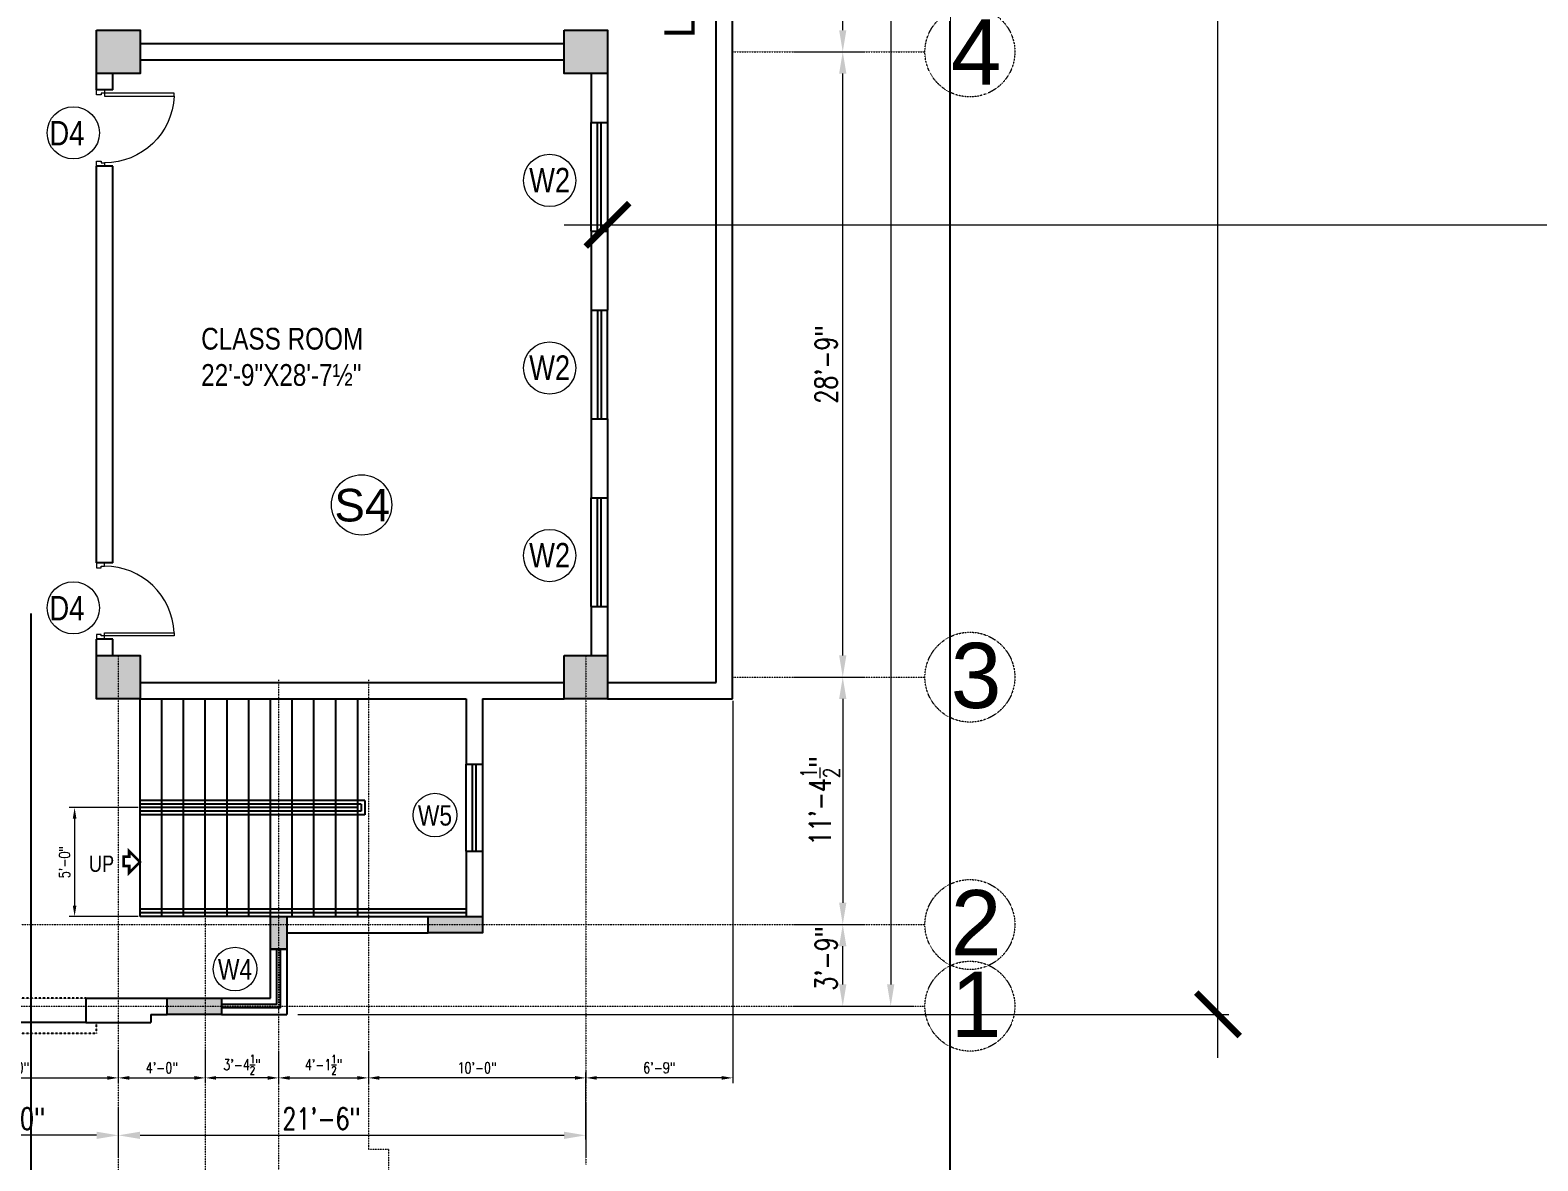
# Model space of a CAD drawing. Header units: inches. Extents: x -110725 to 51121, y 8404 to 44825.
# Drawn here: x -34824 to -33992, y 21757 to 22380 of the extents above; entities that cross this region are included whole.
import ezdxf

# ---------------------------------------------------------------- set-up
doc = ezdxf.new("R2010")
doc.units = ezdxf.units.IN
doc.header["$LTSCALE"] = 0.1
doc.header["$MEASUREMENT"] = 0
doc.linetypes.add('CENTER', pattern=[2, 1.25, -0.25, 0.25, -0.25])
doc.linetypes.add('DASHED', pattern=[0.75, 0.5, -0.25])
doc.layers.get('0').update_dxf_attribs({"color": 1, "lineweight": 0})
doc.layers.get('Defpoints').update_dxf_attribs({"lineweight": 0})
for name, color, linetype, lineweight in [('CAR', 4, 'Continuous', 0), ('dim', 252, 'Continuous', 0), ('DOOR', 32, 'Continuous', 0), ('GRID', 8, 'CENTER', 0), ('TEXT', 3, 'Continuous', 0), ('WALL', 7, 'Continuous', 0)]:
    doc.layers.add(name, color=color, linetype=linetype, lineweight=lineweight)
for name, color, linetype in [('COL', 6, 'Continuous'), ('Column Hatch', 7, 'Continuous'), ('GF', 1, 'Continuous'), ('GFW', 5, 'Continuous'), ('GREEN BELT', 80, 'Continuous')]:
    doc.layers.add(name, color=color, linetype=linetype)
doc.styles.add('ATIF', font='arial.ttf')
doc.styles.add('EHSAN', font='arial.ttf', dxfattribs={"height": 54})
doc.styles.add('ROMANS', font='arial.ttf', dxfattribs={"width": 0.8, "height": 15})
doc.styles.add('WORKING', font='romans.shx', dxfattribs={"width": 0.75})
doc.dimstyles.new('1-8', dxfattribs={"dimtxt": 6, "dimasz": 6, "dimexe": 3, "dimexo": 1, "dimgap": 2, "dimtad": 1, "dimdec": 1, "dimzin": 3, "dimdsep": 46, "dimlunit": 4, "dimtxsty": 'WORKING', "dimcen": 2, "dimdle": 3, "dimadec": 0, "dimazin": 0, "dimtfac": 0.75, "dimtdec": 1, "dimtofl": 0, "dimtmove": 1, "dimatfit": 0, "dimfxl": 4, "dimtolj": 1, "dimtzin": 0, "dimlwd": -1, "dimlwe": -1, "dimarcsym": 1})
doc.dimstyles.new('DIM1', dxfattribs={"dimtxt": 54, "dimasz": 6, "dimexe": 6, "dimexo": 3, "dimgap": 1, "dimtad": 0, "dimzin": 0, "dimdsep": 46, "dimlunit": 4, "dimtxsty": 'EHSAN', "dimblk": 'ARCHTICK', "dimcen": 3, "dimdle": 6, "dimclrd": 4, "dimclre": 4, "dimclrt": 6, "dimadec": 0, "dimazin": 0, "dimtfac": 1, "dimtofl": 0, "dimtmove": 1, "dimatfit": 3, "dimldrblk": 'ARCHTICK', "dimfxl": 4, "dimtolj": 1, "dimtzin": 3, "dimlwd": -1, "dimlwe": -1, "dimarcsym": 0})

# ---------------------------------------------------------------- blocks, each defined once
blk = doc.blocks.new('_ArchTick')
at = {"color": 0, "linetype": 'ByBlock', "const_width": 0.15}
blk.add_lwpolyline([(-0.5, -0.5), (0.5, 0.5)], dxfattribs=at)
blk = doc.blocks.new('*D57')
at = {"layer": 'Defpoints', "color": 0, "transparency": 16777216}
for p in [(-34655.55, 23722.96), (-34168.64, 23722.96), (-34679.55, 21837.42)]:
    blk.add_point(p, dxfattribs=at)
at = {"layer": 'dim', "color": 4, "transparency": 16777216}
for p, q in [((-34168.64, 23746.96), (-34168.64, 22912.07)), ((-34652.55, 23722.96), (-34162.64, 23722.96)), ((-34168.64, 21813.42), (-34168.64, 22648.32)), ((-34676.55, 21837.42), (-34162.64, 21837.42))]:
    blk.add_line(p, q, dxfattribs=at)
at = {"layer": 'dim', "color": 4, "transparency": 16777216, "xscale": 24, "yscale": 24, "zscale": 24}
for p, rotation in [((-34168.64, 23722.96), 90), ((-34168.64, 21837.42), 270)]:
    blk.add_blockref('_ArchTick', p, dxfattribs=dict(at, rotation=rotation))
at = {"layer": 'dim', "color": 6, "transparency": 16777216, "insert": (-34168.64, 22780.19), "char_height": 54, "attachment_point": 5, "rotation": 90, "style": 'EHSAN'}
blk.add_mtext('\\A1;157\'-1{\\H1.000000x;\\S1/2;}"', dxfattribs=at)
blk = doc.blocks.new('*D1820')
at = {"layer": 'Defpoints', "color": 0, "transparency": 16777216}
for p in [(-34505.55, 22309.46), (-32258.6, 22309.25), (-34505.55, 22273.07)]:
    blk.add_point(p, dxfattribs=at)
at = {"layer": 'dim', "color": 4, "transparency": 16777216}
for p, q in [((-34505.55, 22306.46), (-34505.55, 22267.07)), ((-32258.6, 22306.25), (-32258.6, 22267.07)), ((-34529.55, 22273.07), (-33494.26, 22273.07)), ((-32234.6, 22273.07), (-33269.89, 22273.07))]:
    blk.add_line(p, q, dxfattribs=at)
at = {"layer": 'dim', "color": 4, "transparency": 16777216, "xscale": 24, "yscale": 24, "zscale": 24, "rotation": 180}
blk.add_blockref('_ArchTick', (-34505.55, 22273.07), dxfattribs=at)
at = {"layer": 'dim', "color": 4, "transparency": 16777216, "xscale": 24, "yscale": 24, "zscale": 24}
blk.add_blockref('_ArchTick', (-32258.6, 22273.07), dxfattribs=at)
at = {"layer": 'dim', "color": 6, "transparency": 16777216, "insert": (-33382.08, 22273.07), "char_height": 54, "attachment_point": 5, "style": 'EHSAN'}
blk.add_mtext('\\A1;187\'-3"', dxfattribs=at)
blk = doc.blocks.new('*D2970')
at = {"layer": 'Defpoints', "color": 0, "transparency": 16777216}
for p in [(-34414.83, 22368.46), (-34375.74, 22368.46), (-34414.83, 22023.46)]:
    blk.add_point(p, dxfattribs=at)
at = {"layer": 'dim', "color": 0, "transparency": 16777216}
for p, q in [((-34402.83, 22368.46), (-34363.74, 22368.46)), ((-34375.74, 22035.46), (-34375.74, 22356.46)), ((-34402.83, 22023.46), (-34363.74, 22023.46))]:
    blk.add_line(p, q, dxfattribs=at)
for points in [[(-34377.74, 22356.46), (-34373.74, 22356.46), (-34375.74, 22368.46)], [(-34377.74, 22035.46), (-34373.74, 22035.46), (-34375.74, 22023.46)]]:
    blk.add_solid(points, dxfattribs=at)
at = {"layer": 'dim', "color": 0, "transparency": 16777216, "insert": (-34384.89, 22195.96), "char_height": 12, "attachment_point": 5, "rotation": 90, "style": 'WORKING'}
blk.add_mtext('\\A1;28\'-9"', dxfattribs=at)
blk = doc.blocks.new('*D2971')
at = {"layer": 'Defpoints', "color": 0, "transparency": 16777216}
for p in [(-34409.18, 22713.46), (-34375.74, 22713.46), (-34414.83, 22368.46)]:
    blk.add_point(p, dxfattribs=at)
at = {"layer": 'dim', "color": 0, "transparency": 16777216}
for p, q in [((-34397.18, 22713.46), (-34363.74, 22713.46)), ((-34375.74, 22380.46), (-34375.74, 22701.46)), ((-34402.83, 22368.46), (-34363.74, 22368.46))]:
    blk.add_line(p, q, dxfattribs=at)
for points in [[(-34377.74, 22701.46), (-34373.74, 22701.46), (-34375.74, 22713.46)], [(-34377.74, 22380.46), (-34373.74, 22380.46), (-34375.74, 22368.46)]]:
    blk.add_solid(points, dxfattribs=at)
at = {"layer": 'dim', "color": 0, "transparency": 16777216, "insert": (-34384.89, 22540.96), "char_height": 12, "attachment_point": 5, "rotation": 90, "style": 'WORKING'}
blk.add_mtext('\\A1;28\'-9"', dxfattribs=at)
blk = doc.blocks.new('*D2975')
at = {"layer": 'Defpoints', "color": 0, "transparency": 16777216}
for p in [(-34655.55, 23722.96), (-34412.28, 21841.92), (-34349.27, 21841.92)]:
    blk.add_point(p, dxfattribs=at)
at = {"layer": 'dim', "color": 0, "transparency": 16777216}
for p, q in [((-34643.55, 23722.96), (-34337.27, 23722.96)), ((-34349.27, 23710.96), (-34349.27, 21853.92)), ((-34400.28, 21841.92), (-34337.27, 21841.92))]:
    blk.add_line(p, q, dxfattribs=at)
for points in [[(-34351.27, 23710.96), (-34347.27, 23710.96), (-34349.27, 23722.96)], [(-34351.27, 21853.92), (-34347.27, 21853.92), (-34349.27, 21841.92)]]:
    blk.add_solid(points, dxfattribs=at)
at = {"layer": 'dim', "color": 0, "transparency": 16777216, "insert": (-34358.41, 22782.44), "char_height": 12, "attachment_point": 5, "rotation": 90, "style": 'WORKING'}
blk.add_mtext('\\A1;156\'-9"', dxfattribs=at)
blk = doc.blocks.new('D2')
for p, q in [((-3, 34.85), (-1.5, 34.85)), ((-3, 1.85), (-3, 34.85)), ((-1.5, 34.85), (-1.5, 1.85)), ((-34.5, 1.88), (-36, 1.88)), ((-36, 1.88), (-36, -1.88)), ((-34.5, 0.38), (-34.5, 1.88)), ((-33.75, 0.38), (-34.5, 0.38)), ((-33.75, -1.88), (-33.75, 0.38)), ((-1.5, 1.85), (-3, 1.85)), ((-2.25, 0.38), (-2.25, -1.88)), ((-1.5, 0.38), (-2.25, 0.38)), ((0, 1.88), (-1.5, 1.88)), ((-1.5, 1.88), (-1.5, 0.38)), ((0, -1.88), (0, 1.88)), ((-36, -1.88), (-33.75, -1.88)), ((-2.25, -1.88), (0, -1.88))]:
    blk.add_line(p, q)
blk.add_arc((-1.5, 1.88), 33, 92.60525, 180)
blk = doc.blocks.new('*D2991')
at = {"layer": 'Defpoints', "color": 0, "transparency": 16777216}
for p in [(-34414.83, 22023.46), (-34414.83, 21886.96), (-34375.74, 21886.96)]:
    blk.add_point(p, dxfattribs=at)
at = {"layer": 'dim', "color": 0, "transparency": 16777216}
for p, q in [((-34402.83, 22023.46), (-34363.74, 22023.46)), ((-34375.74, 22011.46), (-34375.74, 21898.96)), ((-34402.83, 21886.96), (-34363.74, 21886.96))]:
    blk.add_line(p, q, dxfattribs=at)
for points in [[(-34377.74, 22011.46), (-34373.74, 22011.46), (-34375.74, 22023.46)], [(-34377.74, 21898.96), (-34373.74, 21898.96), (-34375.74, 21886.96)]]:
    blk.add_solid(points, dxfattribs=at)
at = {"layer": 'dim', "color": 0, "transparency": 16777216, "insert": (-34388.24, 21955.21), "char_height": 12, "attachment_point": 5, "rotation": 90, "style": 'WORKING'}
blk.add_mtext('\\A1;11\'-4{\\H0.75x;\\S1/2;}"', dxfattribs=at)
blk = doc.blocks.new('*D2992')
at = {"layer": 'Defpoints', "color": 0, "transparency": 16777216}
for p in [(-34414.83, 21886.96), (-34375.74, 21886.96), (-34414.83, 21841.92)]:
    blk.add_point(p, dxfattribs=at)
at = {"layer": 'dim', "color": 0, "transparency": 16777216}
for p, q in [((-34402.83, 21886.96), (-34363.74, 21886.96)), ((-34375.74, 21853.92), (-34375.74, 21874.96)), ((-34402.83, 21841.92), (-34363.74, 21841.92))]:
    blk.add_line(p, q, dxfattribs=at)
for points in [[(-34377.74, 21874.96), (-34373.74, 21874.96), (-34375.74, 21886.96)], [(-34377.74, 21853.92), (-34373.74, 21853.92), (-34375.74, 21841.92)]]:
    blk.add_solid(points, dxfattribs=at)
at = {"layer": 'dim', "color": 0, "transparency": 16777216, "insert": (-34384.89, 21868.28), "char_height": 12, "attachment_point": 5, "rotation": 90, "style": 'WORKING'}
blk.add_mtext('\\A1;3\'-9"', dxfattribs=at)
blk = doc.blocks.new('*D2993')
at = {"layer": 'Defpoints', "color": 0, "transparency": 16777216}
for p in [(-34895.55, 21800.64), (-34775.55, 21797.3), (-34895.55, 21770.66)]:
    blk.add_point(p, dxfattribs=at)
at = {"layer": 'dim', "color": 0, "transparency": 16777216}
for p, q in [((-34895.55, 21788.64), (-34895.55, 21758.66)), ((-34775.55, 21785.3), (-34775.55, 21758.66)), ((-34787.55, 21770.66), (-34883.55, 21770.66))]:
    blk.add_line(p, q, dxfattribs=at)
for points in [[(-34883.55, 21772.66), (-34883.55, 21768.66), (-34895.55, 21770.66)], [(-34787.55, 21772.66), (-34787.55, 21768.66), (-34775.55, 21770.66)]]:
    blk.add_solid(points, dxfattribs=at)
at = {"layer": 'dim', "color": 0, "transparency": 16777216, "insert": (-34837.49, 21779.8), "char_height": 12, "attachment_point": 5, "style": 'WORKING'}
blk.add_mtext('\\A1;10\'-0"', dxfattribs=at)
blk = doc.blocks.new('*D2994')
at = {"layer": 'Defpoints', "color": 0, "transparency": 16777216}
for p in [(-34775.55, 21797.3), (-34517.55, 21800.64), (-34517.55, 21770.66)]:
    blk.add_point(p, dxfattribs=at)
at = {"layer": 'dim', "color": 0, "transparency": 16777216}
for p, q in [((-34775.55, 21785.3), (-34775.55, 21758.66)), ((-34517.55, 21788.64), (-34517.55, 21758.66)), ((-34763.55, 21770.66), (-34529.55, 21770.66))]:
    blk.add_line(p, q, dxfattribs=at)
for points in [[(-34763.55, 21772.66), (-34763.55, 21768.66), (-34775.55, 21770.66)], [(-34529.55, 21772.66), (-34529.55, 21768.66), (-34517.55, 21770.66)]]:
    blk.add_solid(points, dxfattribs=at)
at = {"layer": 'dim', "color": 0, "transparency": 16777216, "insert": (-34663.38, 21779.8), "char_height": 12, "attachment_point": 5, "style": 'WORKING'}
blk.add_mtext('\\A1;21\'-6"', dxfattribs=at)
blk = doc.blocks.new('*D2998')
at = {"layer": 'Defpoints', "color": 0, "transparency": 16777216}
for p in [(-34895.55, 21818.36), (-34775.55, 21817.76), (-34775.55, 21802.36)]:
    blk.add_point(p, dxfattribs=at)
at = {"layer": 'dim', "color": 0, "transparency": 16777216}
for p, q in [((-34895.55, 21817.36), (-34895.55, 21799.36)), ((-34775.55, 21816.76), (-34775.55, 21799.36)), ((-34889.55, 21802.36), (-34781.55, 21802.36))]:
    blk.add_line(p, q, dxfattribs=at)
for points in [[(-34889.55, 21803.36), (-34889.55, 21801.36), (-34895.55, 21802.36)], [(-34781.55, 21803.36), (-34781.55, 21801.36), (-34775.55, 21802.36)]]:
    blk.add_solid(points, dxfattribs=at)
at = {"layer": 'dim', "color": 0, "transparency": 16777216, "insert": (-34835.55, 21807.93), "char_height": 6, "attachment_point": 5, "style": 'WORKING'}
blk.add_mtext('\\A1;10\'-0"', dxfattribs=at)
blk = doc.blocks.new('*D3000')
at = {"layer": 'Defpoints', "color": 0, "transparency": 16777216}
for p in [(-34637.55, 21818.13), (-34637.55, 21802.36), (-34517.55, 21767.34)]:
    blk.add_point(p, dxfattribs=at)
at = {"layer": 'dim', "color": 0, "transparency": 16777216}
for p, q in [((-34637.55, 21817.13), (-34637.55, 21799.36)), ((-34523.55, 21802.36), (-34631.55, 21802.36)), ((-34517.55, 21768.34), (-34517.55, 21805.36))]:
    blk.add_line(p, q, dxfattribs=at)
for points in [[(-34631.55, 21803.36), (-34631.55, 21801.36), (-34637.55, 21802.36)], [(-34523.55, 21803.36), (-34523.55, 21801.36), (-34517.55, 21802.36)]]:
    blk.add_solid(points, dxfattribs=at)
at = {"layer": 'dim', "color": 0, "transparency": 16777216, "insert": (-34577.55, 21807.93), "char_height": 6, "attachment_point": 5, "style": 'WORKING'}
blk.add_mtext('\\A1;10\'-0"', dxfattribs=at)
blk = doc.blocks.new('*D3001')
at = {"layer": 'Defpoints', "color": 0, "transparency": 16777216}
for p in [(-34687.05, 21818.36), (-34637.55, 21818.13), (-34637.55, 21802.36)]:
    blk.add_point(p, dxfattribs=at)
at = {"layer": 'dim', "color": 0, "transparency": 16777216}
for p, q in [((-34687.05, 21817.36), (-34687.05, 21799.36)), ((-34637.55, 21817.13), (-34637.55, 21799.36)), ((-34681.05, 21802.36), (-34643.55, 21802.36))]:
    blk.add_line(p, q, dxfattribs=at)
for points in [[(-34681.05, 21803.36), (-34681.05, 21801.36), (-34687.05, 21802.36)], [(-34643.55, 21803.36), (-34643.55, 21801.36), (-34637.55, 21802.36)]]:
    blk.add_solid(points, dxfattribs=at)
at = {"layer": 'dim', "color": 0, "transparency": 16777216, "insert": (-34662.3, 21809.61), "char_height": 6, "attachment_point": 5, "style": 'WORKING'}
blk.add_mtext('\\A1;4\'-1{\\H0.75x;\\S1/2;}"', dxfattribs=at)
blk = doc.blocks.new('*D3002')
at = {"layer": 'Defpoints', "color": 0, "transparency": 16777216}
for p in [(-34727.55, 21818.17), (-34687.05, 21818.36), (-34727.55, 21802.36)]:
    blk.add_point(p, dxfattribs=at)
at = {"layer": 'dim', "color": 0, "transparency": 16777216}
for p, q in [((-34687.05, 21817.36), (-34687.05, 21799.36)), ((-34727.55, 21817.17), (-34727.55, 21799.36)), ((-34693.05, 21802.36), (-34721.55, 21802.36))]:
    blk.add_line(p, q, dxfattribs=at)
for points in [[(-34721.55, 21803.36), (-34721.55, 21801.36), (-34727.55, 21802.36)], [(-34693.05, 21803.36), (-34693.05, 21801.36), (-34687.05, 21802.36)]]:
    blk.add_solid(points, dxfattribs=at)
at = {"layer": 'dim', "color": 0, "transparency": 16777216, "insert": (-34707.3, 21809.61), "char_height": 6, "attachment_point": 5, "style": 'WORKING'}
blk.add_mtext('\\A1;3\'-4{\\H0.75x;\\S1/2;}"', dxfattribs=at)
blk = doc.blocks.new('*D3003')
at = {"layer": 'Defpoints', "color": 0, "transparency": 16777216}
for p in [(-34775.55, 21818.36), (-34727.55, 21818.17), (-34727.55, 21802.36)]:
    blk.add_point(p, dxfattribs=at)
at = {"layer": 'dim', "color": 0, "transparency": 16777216}
for p, q in [((-34775.55, 21817.36), (-34775.55, 21799.36)), ((-34727.55, 21817.17), (-34727.55, 21799.36)), ((-34769.55, 21802.36), (-34733.55, 21802.36))]:
    blk.add_line(p, q, dxfattribs=at)
for points in [[(-34769.55, 21803.36), (-34769.55, 21801.36), (-34775.55, 21802.36)], [(-34733.55, 21803.36), (-34733.55, 21801.36), (-34727.55, 21802.36)]]:
    blk.add_solid(points, dxfattribs=at)
at = {"layer": 'dim', "color": 0, "transparency": 16777216, "insert": (-34751.55, 21807.93), "char_height": 6, "attachment_point": 5, "style": 'WORKING'}
blk.add_mtext('\\A1;4\'-0"', dxfattribs=at)
blk = doc.blocks.new('*D3005')
at = {"layer": 'Defpoints', "color": 0, "transparency": 16777216}
for p in [(-34436.47, 22011.46), (-34517.47, 21807.13), (-34517.47, 21802.36)]:
    blk.add_point(p, dxfattribs=at)
at = {"layer": 'dim', "color": 0, "transparency": 16777216}
for p, q in [((-34436.47, 22010.46), (-34436.47, 21799.36)), ((-34517.47, 21806.13), (-34517.47, 21799.36)), ((-34442.47, 21802.36), (-34511.47, 21802.36))]:
    blk.add_line(p, q, dxfattribs=at)
for points in [[(-34511.47, 21803.36), (-34511.47, 21801.36), (-34517.47, 21802.36)], [(-34442.47, 21803.36), (-34442.47, 21801.36), (-34436.47, 21802.36)]]:
    blk.add_solid(points, dxfattribs=at)
at = {"layer": 'dim', "color": 0, "transparency": 16777216, "insert": (-34476.97, 21807.93), "char_height": 6, "attachment_point": 5, "style": 'WORKING'}
blk.add_mtext('\\A1;6\'-9"', dxfattribs=at)
blk = doc.blocks.new('Ar')
at = {"const_width": 1.5}
blk.add_lwpolyline([(-4.5, 0), (-4.5, 3), (-1.5, 3), (-1.5, 6), (4.5, 0), (-1.5, -6), (-1.5, -2.25), (-4.5, -2.25)], close=True, dxfattribs=at)
blk = doc.blocks.new('*D2987')
at = {"layer": 'Defpoints', "color": 0, "transparency": 16777216}
for p in [(-34763.55, 21951.46), (-34799.66, 21891.46), (-34763.55, 21891.46)]:
    blk.add_point(p, dxfattribs=at)
at = {"layer": 'dim', "color": 0, "transparency": 16777216}
for p, q in [((-34764.55, 21951.46), (-34802.66, 21951.46)), ((-34799.66, 21945.46), (-34799.66, 21897.46)), ((-34764.55, 21891.46), (-34802.66, 21891.46))]:
    blk.add_line(p, q, dxfattribs=at)
for points in [[(-34800.66, 21945.46), (-34798.66, 21945.46), (-34799.66, 21951.46)], [(-34800.66, 21897.46), (-34798.66, 21897.46), (-34799.66, 21891.46)]]:
    blk.add_solid(points, dxfattribs=at)
at = {"layer": 'dim', "color": 0, "transparency": 16777216, "insert": (-34805.23, 21921.46), "char_height": 6, "attachment_point": 5, "rotation": 90, "style": 'WORKING'}
blk.add_mtext('\\A1;5\'-0"', dxfattribs=at)

msp = doc.modelspace()

# ---------------------------------------------------------------- hatches: boundary and pattern name
at = {"layer": 'Column Hatch'}
h = msp.add_hatch(color=256, dxfattribs=at)
h.dxf.hatch_style = 1
h.paths.add_polyline_path([(-34763.55107, 22380.4645), (-34787.55107, 22380.4645), (-34787.55107, 22356.4645), (-34763.55107, 22356.4645)])
h = msp.add_hatch(color=256, dxfattribs=at)
h.dxf.hatch_style = 1
h.paths.add_polyline_path([(-34505.55107, 22380.4645), (-34529.55107, 22380.4645), (-34529.55107, 22356.4645), (-34505.55107, 22356.4645)])
h = msp.add_hatch(color=256, dxfattribs=at)
h.dxf.hatch_style = 1
h.paths.add_polyline_path([(-34763.55107, 22035.4645), (-34787.55107, 22035.4645), (-34787.55107, 22011.4645), (-34763.55107, 22011.4645)])
h = msp.add_hatch(color=256, dxfattribs=at)
h.dxf.hatch_style = 1
h.paths.add_polyline_path([(-34505.55107, 22035.4645), (-34529.55107, 22035.4645), (-34529.55107, 22011.4645), (-34505.55107, 22011.4645)])
h = msp.add_hatch(color=256, dxfattribs=at)
h.dxf.hatch_style = 1
h.paths.add_polyline_path([(-34682.55107, 21891.66693), (-34682.55107, 21873.66088), (-34691.55107, 21873.66088), (-34691.55107, 21891.66693)])
h = msp.add_hatch(color=256, dxfattribs=at)
h.dxf.hatch_style = 1
h.paths.add_polyline_path([(-34604.55711, 21891.66693), (-34574.55107, 21891.66693), (-34574.55107, 21882.66693), (-34604.55711, 21882.66693)])
h = msp.add_hatch(color=256, dxfattribs=at)
h.dxf.hatch_style = 1
h.paths.add_polyline_path([(-34748.55711, 21846.41693), (-34718.55107, 21846.41693), (-34718.55107, 21837.41693), (-34748.55711, 21837.41693)])

# ---------------------------------------------------------------- linework, layer by layer
at = {"layer": 'CAR', "linetype": 'Continuous'}
msp.add_circle((-33960.35096, 21924.4645, 27.16259), 11425.94255, dxfattribs=at)
at = {"layer": 'COL'}
for points in [[(-34787.55107, 22380.4645), (-34763.55107, 22380.4645), (-34763.55107, 22356.4645), (-34787.55107, 22356.4645)], [(-34529.55107, 22380.4645), (-34505.55107, 22380.4645), (-34505.55107, 22356.4645), (-34529.55107, 22356.4645)], [(-34787.55107, 22035.4645), (-34763.55107, 22035.4645), (-34763.55107, 22011.4645), (-34787.55107, 22011.4645)], [(-34529.55107, 22035.4645), (-34505.55107, 22035.4645), (-34505.55107, 22011.4645), (-34529.55107, 22011.4645)]]:
    msp.add_lwpolyline(points, close=True, dxfattribs=at)
at = {"layer": 'COL', "linetype": 'Continuous'}
for points in [[(-34682.55107, 21891.4645), (-34682.55107, 21873.45846), (-34691.55107, 21873.45846), (-34691.55107, 21891.4645)], [(-34604.55711, 21891.4645), (-34574.55107, 21891.4645), (-34574.55107, 21882.4645), (-34604.55711, 21882.4645)], [(-34748.55711, 21846.41693), (-34718.55107, 21846.41693), (-34718.55107, 21837.41693), (-34748.55711, 21837.41693)]]:
    msp.add_lwpolyline(points, close=True, dxfattribs=at)
at = {"layer": 'GF'}
for p, q in [((-34529.55107, 22372.9645), (-34763.55107, 22372.9645)), ((-34529.55107, 22363.9645), (-34763.55107, 22363.9645)), ((-34787.55107, 22347.4645), (-34787.55107, 22356.4645)), ((-34778.55107, 22347.4645), (-34778.55107, 22356.4645)), ((-34514.55107, 22356.4645), (-34514.55107, 22329.4645)), ((-34505.55107, 22356.4645), (-34505.55107, 22329.4645)), ((-34778.55107, 22347.4645), (-34787.55107, 22347.4645)), ((-34514.55107, 22329.4645), (-34505.55107, 22329.4645)), ((-34787.55107, 22086.4645), (-34787.55107, 22305.4645)), ((-34778.55107, 22305.4645), (-34787.55107, 22305.4645)), ((-34778.55107, 22086.4645), (-34778.55107, 22305.4645)), ((-34514.55107, 22269.4645), (-34514.55107, 22225.9645)), ((-34514.55107, 22269.4645), (-34505.55107, 22269.4645)), ((-34505.55107, 22269.4645), (-34505.55107, 22225.9645)), ((-34514.55107, 22225.9645), (-34505.55107, 22225.9645)), ((-34514.55107, 22165.9645), (-34514.55107, 22122.4645)), ((-34514.55107, 22165.9645), (-34505.55107, 22165.9645)), ((-34505.55107, 22165.9645), (-34505.55107, 22122.4645)), ((-34514.55107, 22122.4645), (-34505.55107, 22122.4645)), ((-34778.55107, 22086.4645), (-34787.55107, 22086.4645)), ((-34514.55107, 22062.4645), (-34514.55107, 22035.4645)), ((-34514.55107, 22062.4645), (-34505.55107, 22062.4645)), ((-34505.55107, 22062.4645), (-34505.55107, 22035.4645)), ((-34823.55107, 21655.98002), (-34823.55107, 22058.5957)), ((-34787.55107, 22035.4645), (-34787.55107, 22044.4645)), ((-34778.55107, 22044.4645), (-34787.55107, 22044.4645)), ((-34778.55107, 22035.4645), (-34778.55107, 22044.4645)), ((-34763.55107, 22020.4645), (-34529.55107, 22020.4645)), ((-34763.55107, 22011.4645), (-34583.55107, 22011.4645)), ((-34583.55107, 22011.4645), (-34583.55107, 21975.4645)), ((-34574.55107, 22011.4645), (-34529.55107, 22011.4645)), ((-34574.55107, 22011.4645), (-34574.55107, 21975.4645)), ((-34583.55107, 21975.4645), (-34574.55107, 21975.4645)), ((-34583.55107, 21927.4645), (-34574.55107, 21927.4645)), ((-34583.55107, 21927.4645), (-34583.55107, 21891.4645)), ((-34574.55107, 21927.4645), (-34574.55107, 21891.4645)), ((-34682.55107, 21891.4645), (-34604.55711, 21891.4645)), ((-34682.55107, 21882.4645), (-34604.55107, 21882.4645)), ((-34691.55107, 21873.41693), (-34691.55107, 21873.45846)), ((-34691.55107, 21873.41693), (-34682.55107, 21873.41693)), ((-34682.55107, 21873.45846), (-34682.55107, 21873.41693)), ((-34793.51107, 21846.41693), (-34793.51107, 21832.91693)), ((-34793.51107, 21846.41693), (-34748.55711, 21846.41693)), ((-34757.55107, 21837.41693), (-34757.55107, 21832.91693)), ((-34757.55107, 21837.41693), (-34748.55711, 21837.41693)), ((-34793.51107, 21832.91693), (-34757.55107, 21832.91693))]:
    msp.add_line(p, q, dxfattribs=at)
at = {"layer": 'GFW', "color": 2}
for p, q in [((-34445.55107, 22020.4645), (-34445.55107, 23415.4645)), ((-34436.55107, 22011.4645), (-34436.55107, 23415.4645)), ((-34505.55107, 22020.4645), (-34445.55107, 22020.4645)), ((-34505.55107, 22011.4645), (-34436.55107, 22011.4645))]:
    msp.add_line(p, q, dxfattribs=at)
at = {"layer": 'GFW'}
for p, q in [((-34514.55107, 22269.4645), (-34514.55107, 22329.4645)), ((-34511.05107, 22269.4645), (-34511.05107, 22329.4645)), ((-34509.05107, 22269.4645), (-34509.05107, 22329.4645)), ((-34505.55107, 22329.4645), (-34505.55107, 22269.4645)), ((-34514.55107, 22225.9645), (-34514.55107, 22165.9645)), ((-34511.05107, 22225.9645), (-34511.05107, 22165.9645)), ((-34509.05107, 22225.9645), (-34509.05107, 22165.9645)), ((-34505.55107, 22165.9645), (-34505.55107, 22225.9645)), ((-34514.55107, 22062.4645), (-34514.55107, 22122.4645)), ((-34511.05107, 22062.4645), (-34511.05107, 22122.4645)), ((-34509.05107, 22062.4645), (-34509.05107, 22122.4645)), ((-34505.55107, 22122.4645), (-34505.55107, 22062.4645)), ((-34763.55107, 21891.4645), (-34763.55107, 22011.4645)), ((-34751.55107, 21891.4645), (-34751.55107, 22011.4645)), ((-34739.55107, 21891.4645), (-34739.55107, 22011.4645)), ((-34727.55107, 21891.4645), (-34727.55107, 22011.4645)), ((-34715.55107, 21891.4645), (-34715.55107, 22011.4645)), ((-34703.55107, 21891.4645), (-34703.55107, 22011.4645)), ((-34691.55107, 21891.4645), (-34691.55107, 22011.4645)), ((-34679.55107, 21891.4645), (-34679.55107, 22011.4645)), ((-34667.55107, 21891.4645), (-34667.55107, 22011.4645)), ((-34655.55107, 21891.4645), (-34655.55107, 22011.4645)), ((-34643.55107, 22011.4645), (-34643.55107, 21891.4645)), ((-34583.55107, 21927.4645), (-34583.55107, 21975.4645)), ((-34580.05107, 21927.4645), (-34580.05107, 21975.4645)), ((-34578.05107, 21927.4645), (-34578.05107, 21975.4645)), ((-34574.55107, 21975.4645), (-34574.55107, 21927.4645)), ((-34639.55107, 21955.4645), (-34763.55107, 21955.4645)), ((-34641.55107, 21953.4645), (-34763.55107, 21953.4645)), ((-34643.55107, 21951.4645), (-34763.55107, 21951.4645)), ((-34641.55107, 21953.4645), (-34641.55107, 21949.4645)), ((-34639.55107, 21955.4645), (-34639.55107, 21947.4645)), ((-34641.55107, 21949.4645), (-34763.55107, 21949.4645)), ((-34639.55107, 21947.4645), (-34763.55107, 21947.4645)), ((-34583.55107, 21895.4645), (-34763.55107, 21895.4645)), ((-34583.55107, 21893.4645), (-34763.55107, 21893.4645)), ((-34691.55107, 21891.4645), (-34763.55107, 21891.4645)), ((-34691.55107, 21846.41693), (-34691.55107, 21873.41693)), ((-34688.05107, 21842.91693), (-34688.05107, 21873.41693)), ((-34686.05107, 21840.91693), (-34686.05107, 21873.41693)), ((-34682.55107, 21873.41693), (-34682.55107, 21837.41693)), ((-34718.55107, 21846.41693), (-34691.55107, 21846.41693)), ((-34688.05107, 21842.91693), (-34718.55107, 21842.91693)), ((-34686.05107, 21840.91693), (-34718.55107, 21840.91693)), ((-34718.55107, 21837.41693), (-34682.55107, 21837.41693)), ((-34793.51107, 21832.91693), (-34877.51107, 21832.91693))]:
    msp.add_line(p, q, dxfattribs=at)
at = {"layer": 'GFW', "linetype": 'DASHED'}
for p, q in [((-34793.51107, 21846.41693), (-34877.51107, 21846.41693)), ((-34787.51107, 21826.91693), (-34883.51107, 21826.91693)), ((-34787.51107, 21826.91693), (-34883.51107, 21826.91693)), ((-34787.51107, 21826.91693), (-34787.51107, 21832.91693))]:
    msp.add_line(p, q, dxfattribs=at)
at = {"layer": 'GREEN BELT', "linetype": 'Continuous'}
msp.add_line((-34316.55107, 23201.71777), (-34316.55107, 20875.2792), dxfattribs=at)
at = {"layer": 'GRID'}
for p, q in [((-34436.55107, 22368.4645), (-34330.37555, 22368.4645)), ((-34775.55107, 22035.4645), (-34775.55107, 21739.80284)), ((-34517.55107, 22035.4645), (-34517.55107, 21754.50825)), ((-34687.05107, 22021.95846), (-34687.05107, 21744.30271)), ((-34637.55409, 22021.95846), (-34637.55409, 21762.87152)), ((-34436.55107, 22023.4645), (-34330.37555, 22023.4645)), ((-34727.55409, 21980.16693), (-34727.55409, 21703.04459)), ((-35048.55107, 21886.9645), (-34330.37555, 21886.9645)), ((-35039.54805, 21841.91693), (-34330.37555, 21841.91693)), ((-34626.46062, 21762.87152), (-34637.55409, 21762.87152)), ((-34626.46062, 21762.87152), (-34626.46062, 21745.24161))]:
    msp.add_line(p, q, dxfattribs=at)
for centre in [(-34305.5646, 22368.4645), (-34305.5646, 22023.4645), (-34305.5646, 21886.9645), (-34305.5646, 21841.91693)]:
    msp.add_circle(centre, 24.81095, dxfattribs=at)
at = {"layer": 'TEXT', "linetype": 'Continuous'}
for centre, radius in [((-34800.38736, 22323.80622), 14.42656), ((-34537.49663, 22297.55334), 14.42656), ((-34537.49663, 22194.05334), 14.42656), ((-34537.49663, 22090.55334), 14.42656), ((-34800.38736, 22061.72818), 14.42656), ((-34600.7707, 21947.35853), 12.02213), ((-34711.11833, 21862.41232), 12.02213)]:
    msp.add_circle(centre, radius, dxfattribs=at)
at = {"layer": 'TEXT'}
msp.add_circle((-34641.26056, 22118.52023), 16.6286, dxfattribs=at)
at = {"layer": 'WALL'}
for p, q in [((-34757.55107, 21837.41693), (-34757.55107, 21832.91693)), ((-34757.55107, 21837.41693), (-34748.55711, 21837.41693)), ((-34793.51107, 21832.91693), (-34757.55107, 21832.91693))]:
    msp.add_line(p, q, dxfattribs=at)

# ---------------------------------------------------------------- block references
at = {"layer": 'Column Hatch'}
msp.add_blockref('Ar', (-34768.05107, 21921.4645), dxfattribs=at)
at = {"layer": 'DOOR', "yscale": 1.166666666666262, "zscale": 1.166666666666262}
for p, xscale, rotation in [((-34785.36357, 22347.4645), -1.166666666666262, 269.9999999995236), ((-34785.36357, 22044.4645), 1.166666666666262, 270.0000000004765)]:
    msp.add_blockref('D2', p, dxfattribs=dict(at, xscale=xscale, rotation=rotation))

# ---------------------------------------------------------------- texts
at = {"layer": 'TEXT', "style": 'ROMANS'}
msp.add_text('LOOKING BELOW', height=16.8, rotation=90, dxfattribs=at).set_placement((-34457.39898, 22376.14143))
at = {"layer": 'TEXT', "linetype": 'Continuous', "style": 'ROMANS', "width": 0.8}
for s, height, p in [('D4', 13.5, (-34813.54968, 22316.86709)), ('W2', 13.5, (-34548.81316, 22290.99247)), ('W2', 13.5, (-34548.81316, 22187.49247)), ('W2', 13.5, (-34548.81316, 22083.99247)), ('D4', 13.5, (-34813.54968, 22054.78905)), ('W5', 11.25, (-34610.20115, 21941.57592)), ('W4', 11.25, (-34720.54878, 21856.62971))]:
    msp.add_text(s, height=height, dxfattribs=at).set_placement(p)
at = {"layer": 'TEXT', "attachment_point": 1}
for s, width, gutter_width, insert, char_height, style in [('4', 30.9854961, 15, (-34316.12262, 22386.39337), 36, 'ATIF'), ('{\\fArial CYR|b0|i0|c204|p34;CLASS ROOM\\P2\\fArial CYR|b0|i0|c0|p34;2\\fArial CYR|b0|i0|c204|p34;\'-\\fArial CYR|b0|i0|c0|p34;9\\fArial CYR|b0|i0|c204|p34;"X\\fArial CYR|b0|i0|c0|p34;28\\fArial CYR|b0|i0|c204|p34;\'-\\fArial CYR|b0|i0|c0|p34;7½\\fArial CYR|b0|i0|c204|p34;"}', 1135.5, 30, (-34729.81027, 22216.21462), 12, 'ROMANS'), ('S4', 29.5717298, 15, (-34656.28385, 22127.37177), 18, 'ATIF'), ('3', 30.9854961, 15, (-34316.12262, 22042.41388), 36, 'ATIF'), ('UP', 1135.5, 30, (-34791.80566, 21925.0442), 9, 'ROMANS'), ('2', 30.9854961, 15, (-34316.12262, 21905.97478), 36, 'ATIF'), ('1', 30.9854961, 15, (-34316.12262, 21860.92721), 36, 'ATIF')]:
    msp.add_mtext_dynamic_manual_height_columns(s, width=width, gutter_width=gutter_width, heights=[0], dxfattribs=dict(at, insert=insert, char_height=char_height, style=style))

# ---------------------------------------------------------------- dimensions: what is measured, and where the dimension line sits
at = {"layer": 'dim'}
for base, p1, p2, angle, dimstyle, override, picture, middle in [((-34168.63996, 23722.9645, 27.16259), (-34679.55107, 21837.41693, 27.16259), (-34655.55107, 23722.9645, 27.16259), 90, 'DIM1', {"dimtxt": 36, "dimasz": 24, "dimdle": 24}, '*D57', (-34168.63996, 22780.19071, 27.16259)), ((-34349.27091, 21841.91693), (-34655.55107, 23722.9645), (-34412.27989, 21841.91693), 90, '1-8', {"dimtxt": 12, "dimasz": 12, "dimexe": 12, "dimexo": 12, "dimtmove": 1, "dimfxl": 4}, '*D2975', (-34358.41377, 22782.44071)), ((-34375.74481, 22713.4645), (-34414.82533, 22368.4645), (-34409.18345, 22713.4645), 90, '1-8', {"dimtxt": 12, "dimasz": 12, "dimexe": 12, "dimexo": 12, "dimtmove": 1, "dimfxl": 4}, '*D2971', (-34384.88767, 22540.9645)), ((-34375.74481, 22368.4645), (-34414.82533, 22023.4645), (-34414.82533, 22368.4645), 90, '1-8', {"dimtxt": 12, "dimasz": 12, "dimexe": 12, "dimexo": 12, "dimtmove": 1, "dimfxl": 4}, '*D2970', (-34384.88767, 22195.9645)), ((-34375.74481, 21886.9645), (-34414.82533, 22023.4645), (-34414.82533, 21886.9645), 270, '1-8', {"dimtxt": 12, "dimasz": 12, "dimexe": 12, "dimexo": 12, "dimtmove": 1, "dimfxl": 4}, '*D2991', (-34388.24481, 21955.2145))]:
    dim = msp.add_linear_dim(base=base, p1=p1, p2=p2, angle=angle, dimstyle=dimstyle, override=override, dxfattribs=at)
    dim.commit()
    dim.dimension.update_dxf_attribs({"geometry": picture, "text_midpoint": middle})
dim = msp.add_linear_dim(base=(-34505.55107, 22273.07379), p1=(-32258.60409, 22309.25116), p2=(-34505.55107, 22309.45613), dimstyle='DIM1', override={"dimtxt": 36, "dimasz": 24, "dimdle": 24}, dxfattribs=at)
dim.commit()
dim.dimension.update_dxf_attribs({"geometry": '*D1820', "text_midpoint": (-33382.07758, 22273.07379)})
for base, p1, p2, angle, picture, middle in [((-34517.47107, 21802.36271), (-34436.47107, 22011.4645), (-34517.47107, 21807.12791), 180, '*D3005', (-34476.97107, 21807.93414)), ((-34799.66069, 21891.4645), (-34763.55107, 21951.4645), (-34763.55107, 21891.4645), 90, '*D2987', (-34805.23212, 21921.4645)), ((-34727.55409, 21802.36271), (-34687.05107, 21818.35777), (-34727.55409, 21818.16778), 180, '*D3002', (-34707.30258, 21809.61271)), ((-34637.55409, 21802.36271), (-34517.55107, 21767.33904), (-34637.55409, 21818.12559), 180, '*D3000', (-34577.55258, 21807.93414))]:
    dim = msp.add_linear_dim(base=base, p1=p1, p2=p2, angle=angle, dimstyle='1-8', dxfattribs=at)
    dim.commit()
    dim.dimension.update_dxf_attribs({"geometry": picture, "text_midpoint": middle})
for base, p1, p2, angle, picture, middle in [((-34375.74481, 21886.9645), (-34414.82533, 21841.91693), (-34414.82533, 21886.9645), 90, '*D2992', (-34375.74481, 21868.28152)), ((-34895.55107, 21770.65842), (-34775.55107, 21797.29682), (-34895.55107, 21800.64402), 180, '*D2993', (-34837.49196, 21770.65842))]:
    dim = msp.add_linear_dim(base=base, p1=p1, p2=p2, angle=angle, dimstyle='1-8', override={"dimtxt": 12, "dimasz": 12, "dimexe": 12, "dimexo": 12, "dimtmove": 1, "dimfxl": 4}, dxfattribs=at)
    dim.commit()
    dim.dimension.update_dxf_attribs({"geometry": picture, "text_midpoint": middle, "dimtype": 160})
for base, p1, p2, picture, middle in [((-34775.55107, 21802.36271), (-34895.55107, 21818.35777), (-34775.55107, 21817.75972), '*D2998', (-34835.55107, 21807.93414)), ((-34727.55409, 21802.36271), (-34775.55107, 21818.35777), (-34727.55409, 21818.16778), '*D3003', (-34751.55258, 21807.93414)), ((-34637.55409, 21802.36271), (-34687.05107, 21818.35777), (-34637.55409, 21818.12559), '*D3001', (-34662.30258, 21809.61271))]:
    dim = msp.add_linear_dim(base=base, p1=p1, p2=p2, dimstyle='1-8', dxfattribs=at)
    dim.commit()
    dim.dimension.update_dxf_attribs({"geometry": picture, "text_midpoint": middle})
dim = msp.add_linear_dim(base=(-34517.55107, 21770.65842), p1=(-34775.55107, 21797.29682), p2=(-34517.55107, 21800.64402), dimstyle='1-8', override={"dimtxt": 12, "dimasz": 12, "dimexe": 12, "dimexo": 12, "dimtmove": 1, "dimfxl": 4}, dxfattribs=at)
dim.commit()
dim.dimension.update_dxf_attribs({"geometry": '*D2994', "text_midpoint": (-34663.38498, 21770.65842), "dimtype": 160})

doc.saveas('drawing.dxf')
